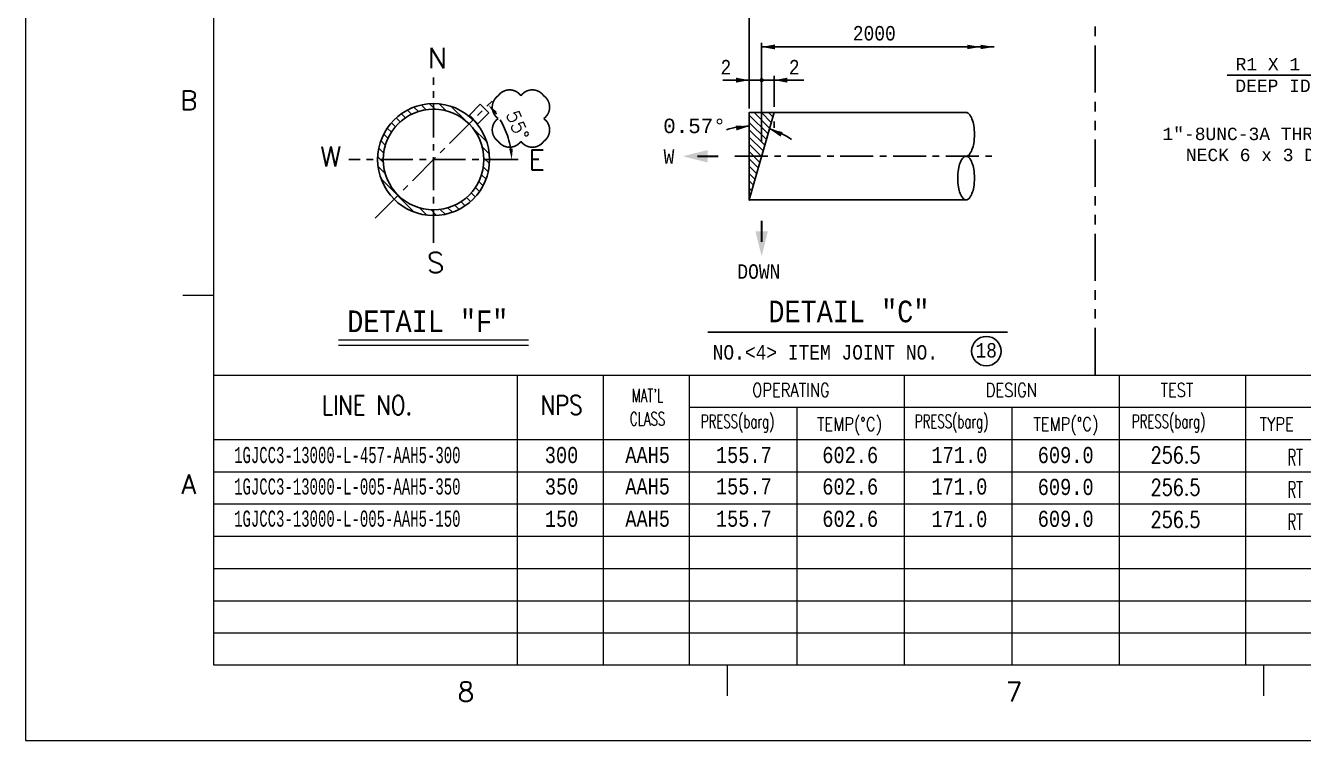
# Model space of a CAD drawing. Extents: x 0 to 841, y 0 to 594.
# Drawn here: x 0 to 237.4, y 0 to 132.9 of the extents above; entities that cross this region are included whole.
import ezdxf
from ezdxf.enums import TextEntityAlignment as Align

# ---------------------------------------------------------------- set-up
doc = ezdxf.new("R2010")
doc.units = 0
doc.header["$LTSCALE"] = 7
doc.header["$MEASUREMENT"] = 0
doc.linetypes.add('CENTER', pattern=[2, 1.25, -0.25, 0.25, -0.25])
doc.linetypes.add('PHANTOM', pattern=[2.5, 1.25, -0.25, 0.25, -0.25, 0.25, -0.25])
for name, color, linetype in [('3', 7, 'Continuous'), ('42', 7, 'Continuous'), ('7', 7, 'Continuous'), ('B', 7, 'Continuous'), ('cl', 1, 'CENTER'), ('EQUIPMENT', 7, 'Continuous'), ('FAB', 2, 'Continuous'), ('FAB_DIM', 4, 'Continuous'), ('MATLIST', 7, 'Continuous')]:
    doc.layers.add(name, color=color, linetype=linetype)
doc.styles.add('HTX1', font='simplex.shx', dxfattribs={"width": 1.02, "bigfont": 'WHGTXT.shx'})
doc.styles.add('MONOTXT', font='monotxt.shx')
doc.styles.add('ROMANS', font='romans.shx')
doc.styles.get("Standard").update_dxf_attribs({"font": 'txt.shx'})
doc.styles.add('TXT', font='monotxt.shx')

# ---------------------------------------------------------------- blocks, each defined once
blk = doc.blocks.new('*X8')
at = {"color": 0}
for p, q in [((121.08, 258.97), (121.32, 259.21)), ((121.08, 257.2), (121.71, 257.83)), ((121.08, 255.43), (122.1, 256.45)), ((121.08, 253.67), (122.49, 255.08)), ((121.08, 251.9), (122.89, 253.7)), ((121.08, 250.13), (123.28, 252.32)), ((121.08, 248.36), (123.67, 250.95)), ((121.08, 246.59), (124.06, 249.57)), ((121.08, 244.83), (124.45, 248.19)), ((121.08, 243.06), (124.84, 246.81)), ((121.08, 241.29), (125.23, 245.44)), ((121.08, 239.52), (125.62, 244.06)), ((122.23, 238.91), (126.01, 242.68)), ((124, 238.91), (126.4, 241.31)), ((125.77, 238.91), (126.79, 239.93))]:
    blk.add_line(p, q, dxfattribs=at)

msp = doc.modelspace()

# ---------------------------------------------------------------- hatches: boundary and pattern name
at = {"layer": '3'}
h = msp.add_hatch(dxfattribs=at)
h.set_pattern_fill('ANSI31', color=3, scale=10, angle=90, style=0)
h.set_pattern_definition([(135, (-65.4922, -4.4997), (-0.8838835, -0.8838835), [])])
h.paths.add_polyline_path([(65.4, 107.97, -0.414214), (75.81, 118.38), (75.81, 117.33, 0.414214), (66.45, 107.97)])
h.paths.add_polyline_path([(75.81, 98.62, 0.414214), (85.16, 107.97), (86.21, 107.97, -0.414214), (75.81, 97.57)])
h.paths.add_polyline_path([(65.4, 107.97), (66.45, 107.97, 0.198912), (69.19, 101.36), (68.45, 100.62, -0.198912)])
h.paths.add_polyline_path([(68.45, 100.62), (69.19, 101.36, 0.198912), (75.81, 98.62), (75.81, 97.57, -0.198912)])
h.paths.add_polyline_path([(82.42, 114.59), (83.16, 115.33, -0.198912), (86.21, 107.97), (85.16, 107.97, 0.198912)])
h.paths.add_polyline_path([(75.81, 117.33), (75.81, 118.38, -0.198912), (83.16, 115.33), (82.42, 114.59, 0.198912)])

# ---------------------------------------------------------------- linework, layer by layer
at = {"linetype": 'Continuous', "lineweight": 0}
msp.add_line((223.18, 61.95), (258.27, 61.95), dxfattribs=at)
at = {"color": 6, "linetype": 'Continuous', "lineweight": 0, "flags": 128}
msp.add_lwpolyline([(96.27, 119.82, 0, 0, 0.520567), (96.27, 119.82, 0, 0, 0.520567), (96.27, 119.82, 0.3, 0.3, 0.520567), (92.04, 119.82, 0.3, 0.3, 0.520567), (87.81, 119.82, 0.3, 0.3, 0.520567), (87.81, 119.82, 0.3, 0.3, 0.520567), (87.81, 115.59, 0.3, 0.3, 0.520567), (87.81, 111.36, 0.3, 0.3, 0.520567), (87.81, 111.36, 0.3, 0.3, 0.520567), (92.04, 111.36, 0.3, 0.3, 0.520567), (96.27, 111.36, 0.3, 0.3, 0.520567), (96.27, 111.36, 0.3, 0.3, 0.520567), (96.27, 115.59, 0.3, 0.3, 0.520567), (96.27, 119.82, 0.3, 0.3, 0.520567)], format="xyseb", dxfattribs=at)
at = {"layer": '3', "color": 3}
for radius in [10.4, 9.35]:
    msp.add_circle((75.81, 107.97), radius, dxfattribs=at)
at = {"layer": '42', "color": 3, "linetype": 'Continuous', "lineweight": 0}
for p, q in [((34.92, 82.73), (29.21, 82.73)), ((130.35, 14), (130.35, 8.28)), ((230.09, 8.28), (230.09, 14))]:
    msp.add_line(p, q, dxfattribs=at)
for points in [[(0, 0), (841, 0), (841, 594), (0, 594)], [(35, 580), (827, 580), (827, 14), (35, 14)]]:
    msp.add_lwpolyline(points, close=True, dxfattribs=at)
at = {"layer": '7', "color": 4, "linetype": 'Continuous'}
msp.add_line((246.63, 123.65, 0), (223.26, 123.65, 0), dxfattribs=at)
at = {"layer": 'B', "color": 7, "linetype": 'Continuous', "lineweight": 0}
for p, q in [((35, 67.92), (501.15, 67.92)), ((91.35, 67.92), (91.35, 14)), ((107.33, 67.92), (107.33, 14)), ((123.3, 67.92), (123.3, 14)), ((163.25, 67.92), (163.25, 14)), ((163.25, 67.92), (163.25, 14)), ((163.25, 67.92), (163.25, 14)), ((163.25, 67.92), (163.25, 14)), ((203.2, 67.92), (203.2, 14)), ((226.66, 67.92), (226.66, 14)), ((123.3, 61.95), (226.66, 61.95)), ((123.3, 61.95), (226.66, 61.95)), ((143.28, 61.95), (143.28, 14)), ((163.25, 61.95), (163.25, 14)), ((183.22, 61.95), (183.22, 14)), ((203.2, 61.95), (203.2, 14)), ((35, 55.95), (501.15, 55.95)), ((35, 49.95), (501.15, 49.95)), ((35, 49.95), (501.15, 49.95)), ((35, 43.95), (501.15, 43.95)), ((35, 43.95), (501.15, 43.95)), ((35, 37.98), (501.15, 37.98)), ((35, 37.98), (501.15, 37.98)), ((35, 31.98), (501.15, 31.98)), ((35, 31.98), (501.15, 31.98)), ((35, 25.98), (501.15, 25.98)), ((35, 25.98), (501.15, 25.98)), ((35, 20), (501.15, 20)), ((35, 20), (501.15, 20))]:
    msp.add_line(p, q, dxfattribs=at)
at = {"layer": 'cl', "color": 4, "ltscale": 0.7}
for p, q in [((75.81, 92.48), (75.81, 123.25)), ((64.93, 97.09), (86.69, 118.85)), ((91.55, 107.97), (60.06, 107.97))]:
    msp.add_line(p, q, dxfattribs=at)
msp.add_arc((75.47, 107.64), 14.86, 7.7173, 37.2827, dxfattribs=at)
for points in [[(87.54, 116.86), (87.04, 116.42), (85.98, 118.15)], [(89.86, 109.95), (90.53, 109.99), (90.33, 107.97)]]:
    msp.add_solid(points, dxfattribs=at)
at = {"layer": 'FAB', "color": 4, "linetype": 'PHANTOM'}
msp.add_line((198.75, 67.92), (198.75, 157.43), dxfattribs=at)
at = {"layer": 'FAB', "color": 4}
for p, q in [((134.46, 117.47), (134.46, 135.84)), ((136.76, 111.24), (136.76, 129.67)), ((179.96, 128.9), (136.76, 128.9)), ((139.07, 117.76), (139.07, 123.5)), ((144.6, 122.73), (129.52, 122.73)), ((134.46, 116.7), (174.74, 116.7)), ((134.46, 100.46), (134.46, 116.7)), ((139.07, 116.7), (134.46, 100.46)), ((139.07, 115.03), (139.07, 113.87)), ((134.46, 100.46), (174.74, 100.46))]:
    msp.add_line(p, q, dxfattribs=at)
at = {"layer": 'FAB', "color": 4, "linetype": 'CENTER', "ltscale": 0.7}
msp.add_line((131.77, 108.58), (180.11, 108.58), dxfattribs=at)
at = {"layer": 'FAB', "color": 2, "linetype": 'Continuous', "lineweight": 0}
for p, q in [((58.14, 74.48), (93.47, 74.48)), ((58.14, 73.5), (93.47, 73.5))]:
    msp.add_line(p, q, dxfattribs=at)
at = {"layer": 'FAB'}
msp.add_line((182.41, 75.91), (126.78, 75.91), dxfattribs=at)
at = {"layer": 'FAB', "color": 4, "const_width": 0.384}
msp.add_lwpolyline([(136.57, 122.73, -1), (136.96, 122.73, -1)], format="xyb", close=True, dxfattribs=at)
at = {"layer": 'FAB', "color": 2, "linetype": 'Continuous'}
msp.add_lwpolyline([(84.49, 118.24), (86.07, 116.66), (84.03, 114.61), (82.45, 116.2)], close=True, dxfattribs=at)
at = {"layer": 'FAB', "color": 4}
msp.add_lwpolyline([(174.74, 116.7, -0.209097), (175.23, 116.49, -0.095415), (175.84, 115.51, -0.052158), (176.16, 114.3, -0.039355), (176.29, 112.64, -0.039355), (176.16, 110.98, -0.052158), (175.84, 109.77, -0.095415), (175.23, 108.8, -0.209097), (174.74, 108.58, -0.209097)], format="xyb", dxfattribs=at)
at = {"layer": 'FAB', "color": 4, "const_width": 0.384}
for points in [[(128.73, 108.58), (124.79, 108.58)], [(136.76, 96.62), (136.76, 92.67)]]:
    msp.add_lwpolyline(points, dxfattribs=at)
at = {"layer": 'FAB', "color": 4}
msp.add_lwpolyline([(174.74, 108.58, -0.209097), (175.23, 108.37, -0.095415), (175.84, 107.39, -0.052158), (176.16, 106.18, -0.039355), (176.29, 104.52, -0.039355), (176.16, 102.86, -0.052158), (175.84, 101.65, -0.095415), (175.23, 100.68, -0.209097), (174.74, 100.46, -0.209097), (174.24, 100.68, -0.095415), (173.64, 101.65, -0.052158), (173.31, 102.86, -0.039355), (173.18, 104.52, -0.039355), (173.31, 106.18, -0.052158), (173.64, 107.39, -0.095415), (174.24, 108.37, -0.209097)], format="xyb", close=True, dxfattribs=at)
at = {"layer": 'FAB', "color": 2, "linetype": 'Continuous'}
msp.add_circle((178.5, 72.36), 2.73, dxfattribs=at)
at = {"layer": 'FAB', "color": 4, "linetype": 'Continuous'}
for start, end in [(90, 107.9421), (55.0198, 74.1596)]:
    msp.add_arc((134.46, 100.46), 13.71, start, end, dxfattribs=at)
at = {"layer": 'FAB', "color": 4, "linetype": 'ByBlock'}
for p in [(134.46, 116.7), (139.07, 116.7), (134.46, 100.46), (134.46, 100.46)]:
    msp.add_point(p, dxfattribs=at)
at = {"layer": 'FAB', "color": 4}
for points in [[(136.76, 128.9), (139.24, 128.44), (139.24, 129.36)], [(174.98, 129.31), (174.98, 128.49), (177.47, 128.9)], [(177.47, 129.31), (177.47, 128.49), (179.96, 128.9)], [(134.46, 122.73), (131.98, 123.19), (131.98, 122.26)], [(139.07, 122.73), (141.54, 122.26), (141.54, 123.19)], [(134.46, 114.17), (132.07, 113.37), (131.94, 114.29)], [(138.2, 113.65), (140.66, 113.08), (140.28, 112.23)], [(126.72, 107.43), (122.11, 108.58), (126.72, 109.73)], [(135.61, 94.6), (136.76, 89.99), (137.92, 94.6)]]:
    msp.add_solid(points, dxfattribs=at)

# ---------------------------------------------------------------- block references
at = {"layer": 'FAB', "color": 4, "xscale": -0.767999999999347, "yscale": 0.7680000000001428, "zscale": 0.768, "rotation": 180}
msp.add_blockref('*X8', (41.47, 300.18), dxfattribs=at)

# ---------------------------------------------------------------- texts
at = {"color": 7, "linetype": 'Continuous', "lineweight": 0, "style": 'MONOTXT', "width": 0.6}
for s, p in [('1GJCC3-13000-L-457-AAH5-300', (38.75, 53.05)), ('1GJCC3-13000-L-005-AAH5-350', (38.75, 47.2)), ('1GJCC3-13000-L-005-AAH5-150', (38.75, 41.23))]:
    msp.add_text(s, height=3, dxfattribs=at).set_placement(p, align=Align.MIDDLE_LEFT)
at = {"color": 7, "linetype": 'Continuous', "lineweight": 0, "style": 'MONOTXT', "width": 0.8}
for s, p in [('300', (99.58, 53.05)), ('AAH5', (115.58, 53.05)), ('155.7', (133.45, 53.05)), ('602.6', (153.22, 53.05)), ('171.0', (173.5, 53.05)), ('609.0', (193.25, 53.05)), ('350', (99.6, 47.2)), ('AAH5', (115.58, 47.2)), ('155.7', (133.45, 47.2)), ('602.6', (153.22, 47.2)), ('171.0', (173.5, 47.2)), ('609.0', (193.25, 47.12)), ('150', (99.6, 41.2)), ('602.6', (153.22, 41.2)), ('609.0', (193.25, 41.2)), ('AAH5', (115.58, 41.2)), ('155.7', (133.45, 41.2)), ('171.0', (173.5, 41.15))]:
    msp.add_text(s, height=3, dxfattribs=at).set_placement(p, align=Align.MIDDLE)
at = {"layer": '42', "color": 3, "linetype": 'Continuous', "lineweight": 0, "style": 'ROMANS'}
for s, height, width, p in [('B', 3.57, 1.001449, (30.31, 118.97)), ('A', 3.57, 1.001449, (30.31, 47.62)), ('8', 3.58, 1.001426, (81.81, 9.06)), ('7', 3.58, 1.001426, (183.66, 9.06))]:
    msp.add_text(s, height=height, dxfattribs=dict(at, width=width)).set_placement(p, align=Align.MIDDLE)
at = {"layer": 'B', "color": 2, "linetype": 'Continuous', "lineweight": 0, "style": 'ROMANS'}
for s, height, width, p in [('LINE NO.', 3.6, 0.8, (63.42, 60.53)), ('NPS', 3.6, 0.798604, (99.58, 60.53)), ("MAT'L", 2.5, 0.639996, (115.55, 62.88)), ('OPERATING', 2.497, 0.799964, (142.2, 63.88)), ('DESIGN', 2.497, 0.799964, (183.15, 63.88)), ('TEST', 2.497, 0.799964, (213.91, 63.88)), ('CLASS', 2.5, 0.639996, (115.56, 58.54)), ('TEMP(%%dC)', 2.497, 0.799964, (153.09, 57.55)), ('TEMP(%%dC)', 2.497, 0.799964, (193.29, 57.55)), ('TYPE', 2.497, 0.799964, (232.46, 57.55))]:
    msp.add_text(s, height=height, dxfattribs=dict(at, width=width)).set_placement(p, align=Align.CENTER)
at = {"layer": 'B', "color": 2, "linetype": 'Continuous', "lineweight": 0, "style": 'ROMANS', "width": 0.640007}
for p in [(125.45, 60.55), (165.22, 60.55), (205.53, 60.55)]:
    msp.add_text('PRESS(barg)', height=2.5, dxfattribs=at).set_placement(p, align=Align.TOP_LEFT)
at = {"layer": 'EQUIPMENT', "color": 7, "linetype": 'Continuous', "lineweight": 0, "style": 'ROMANS'}
for s, width, p in [('256.5', 0.8, (209.03, 51.55)), ('RT', 0.6, (234.44, 51.12)), ('256.5', 0.8, (209.03, 45.55)), ('RT', 0.6, (234.44, 45.12)), ('256.5', 0.8, (209.03, 39.58)), ('RT', 0.6, (234.44, 39.12))]:
    msp.add_text(s, height=3, dxfattribs=dict(at, width=width)).set_placement(p)
at = {"layer": 'FAB', "color": 2, "linetype": 'Continuous', "style": 'TXT'}
for s, height, width, p in [('2000', 2.688, 0.857082, (153.7, 130.1)), ('2', 2.69, 0.857082, (129.12, 123.79)), ('2', 2.69, 0.857082, (141.82, 123.79)), ('W', 2.69, 0.857082, (118.54, 107.2)), ('DOWN', 2.688, 0.857082, (132.25, 85.81)), ('DETAIL "C"', 4.032, 0.857143, (138.02, 77.72)), ('DETAIL "F"', 4.032, 0.857143, (59.77, 75.89)), ('NO.<4> ITEM JOINT NO.', 2.6882, 0.857082, (127.66, 70.79))]:
    msp.add_text(s, height=height, dxfattribs=dict(at, width=width)).set_placement(p)
at = {"layer": 'FAB', "color": 2, "linetype": 'Continuous', "lineweight": 0, "style": 'HTX1', "width": 1.02}
for s, p in [('N', (74.73, 124.96)), ('W', (54.72, 106.65)), ('E', (93.4, 106.05)), ('S', (74.54, 86.94))]:
    msp.add_text(s, height=3.75, dxfattribs=at).set_placement(p)
at = {"layer": 'FAB', "color": 2, "linetype": 'Continuous', "style": 'TXT'}
msp.add_text('0.57°', height=2.688, rotation=360, dxfattribs=at).set_placement((118.47, 112.88))
at = {"layer": 'FAB', "color": 2, "linetype": 'Continuous', "style": 'TXT', "width": 0.857082}
msp.add_text('18', height=2.688, dxfattribs=at).set_placement((178.48, 71.17), align=Align.CENTER)
at = {"layer": 'FAB_DIM', "insert": (91.42, 114.36), "char_height": 2.5, "attachment_point": 5, "rotation": 292.5}
msp.add_mtext('55%%D', dxfattribs=at)
at = {"layer": 'MATLIST', "color": 2, "linetype": 'Continuous', "lineweight": 30, "style": 'TXT'}
for s, p in [('R1 X 1', (230.81, 125.71)), ('DEEP IDENT.', (235.77, 121.69)), ('1"-8UNC-3A THREAD', (228.22, 112.74, 0)), ('NECK 6 x 3 DEEP', (230.58, 108.83, 0))]:
    msp.add_text(s, height=2.31, dxfattribs=at).set_placement(p, align=Align.MIDDLE_CENTER)

doc.saveas('drawing.dxf')
